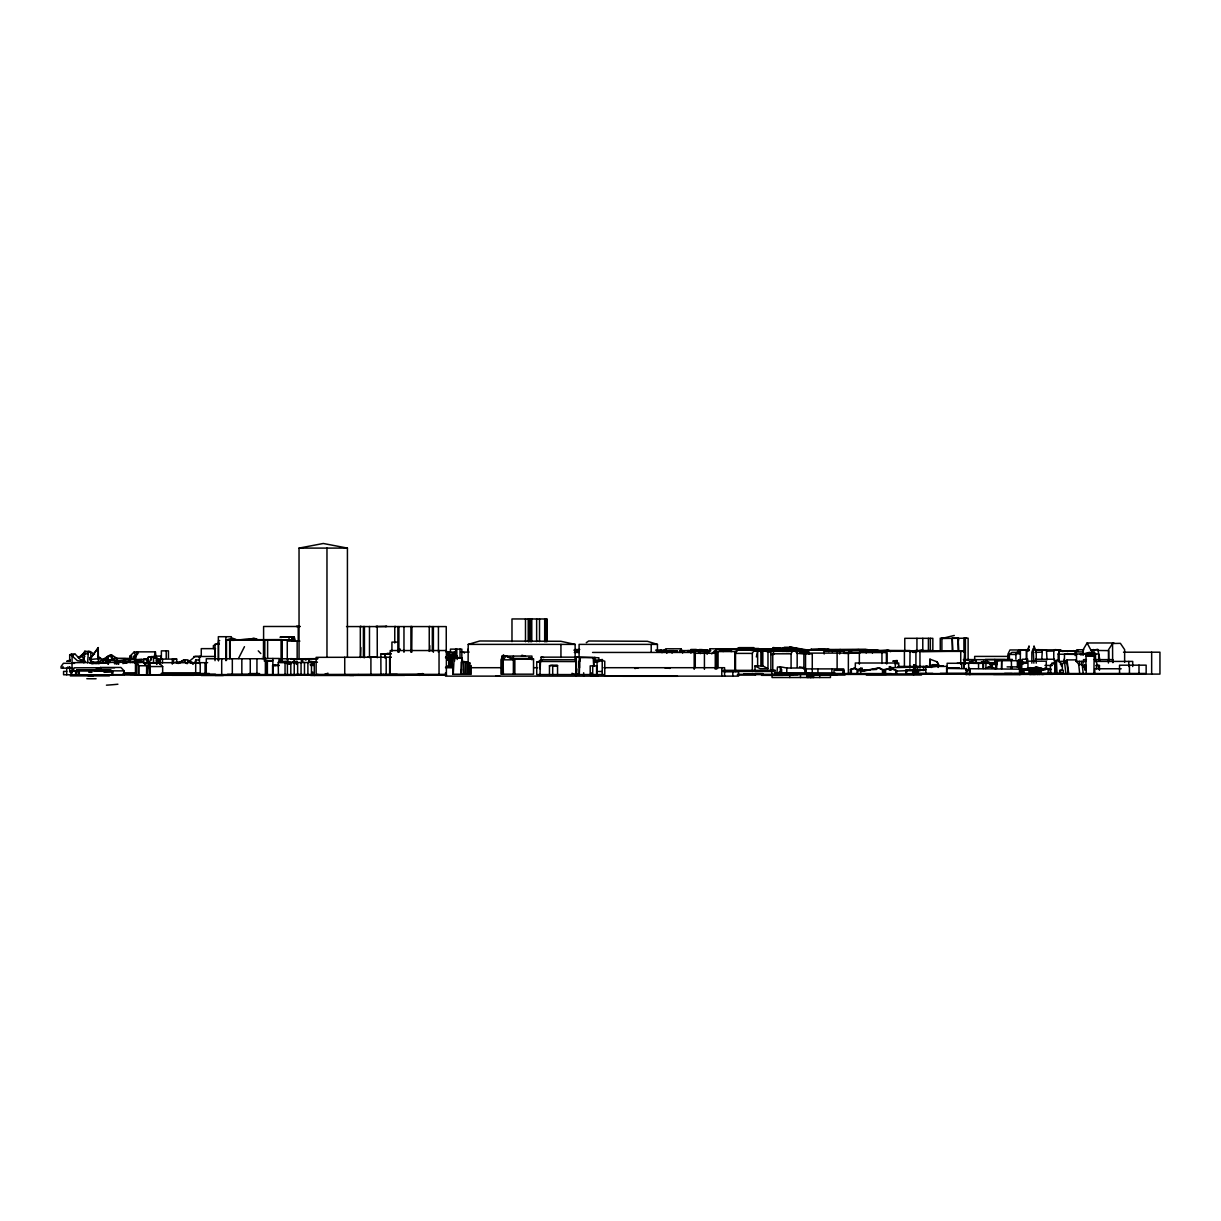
<?xml version="1.0" encoding="UTF-8"?>
<svg xmlns="http://www.w3.org/2000/svg" width="1221" height="1221" viewBox="0 0 1221 1221"><rect width="100%" height="100%" fill="white"/><g stroke="black" fill="none" stroke-linecap="round" stroke-linejoin="round"><path stroke-width="1.5" d="M264.804 658.531L264.82 639.804M176.709 663.095L176.694 659.081L173.794 659.172M992.108 668.284L992.261 664.01L987.011 661.065L981.226 662.087L984.263 662.118M360.592 657.066L360.836 647.542M429.67 651.388L429.807 645.665M109.875 662.545L109.951 659.874L114.438 659.859L116.163 663.812M502.701 668.787L502.472 674.175L502.472 656.074M658.378 650.824L661.217 650.198L663.491 652.212M969.535 674.526L969.535 668.162L968.986 669.215M929.639 664.987L929.929 659.172L937.087 661.828L938.857 664.987M448.763 666.239L449.252 657.447L448.076 655.723M111.309 657.905L111.508 654.883L110.287 654.853L101.465 660.363M107.112 660.363L107.372 656.684M461.538 669.047L461.156 674.221L462.042 657.844L454.136 657.844L453.25 674.221M107.28 656.684L106.395 659.294M809.798 674.038L810.301 677.518L810.591 673.794M539.987 674.572L540.537 659.706L575.793 659.706L576.343 674.572L576.8 668.955M451.251 662.774L451.846 657.524L449.862 654.731L447.283 655.143M594.795 660.988L593.192 657.539L579.807 657.631L579.273 674.572L579.242 656.99L576.297 656.99L576.312 676.129M957.89 644.001L958.806 638.491M1028.219 650.686L1029.074 645.94L1026.815 652.273L1026.815 663.171L1020.298 663.079M1050.365 674.114L1050.365 665.628L1052.029 663.232L1055.142 663.232L1054.639 674.114M71.825 672.481L74.344 667.795L114.621 667.75M756.348 656.913L757.63 651.434L754.151 650.076L737.331 650.076L735.53 653.388L735.53 671.535M153.8 658.317L155.388 651.861L137.118 651.861L135.485 658.363M709.493 651.602L710.195 648.748L759.844 649.511L739.102 649.679M761.522 652.609L762.469 649.084L764.407 649.679M184.982 660.698L185.241 659.783L183.898 659.767L177.808 663.461M291.85 636.858L294.23 636.843L293.086 641.01L293.086 636.813L279.991 637.225L291.743 636.919L291.743 640.75M1051.357 665.628L1052.029 663.232M1041.727 659.462L1042.413 649.725L1046.412 649.923L1047.053 659.859M1093.909 673.458L1094.169 655.28L1097.465 665.414L1096.412 665.414L1097.465 665.414M147.619 667.689L148.062 666.3M1085.835 670.237L1086.11 655.28L1094.169 655.28M965.872 669.795L966.315 668.421L966.437 674.526M83.867 662.896L84.692 651.434L89.774 651.342L94.475 654.273M87.591 662.85L88.4 651.434L90.827 652.472L90.827 663.079M398.672 651.968L399.725 648.916L398.55 650.534M199.267 662.957L194.841 662.454L195.848 659.935L199.42 660.027M913.567 667.261L914.483 664.697L912.987 667.261M931.333 667.444L932.325 664.697L936.934 664.697L938.171 667.444M853.311 650.228L849.541 650.717L848.549 653.433L843.742 653.372M694.001 651.632L694.688 649.77L707.356 649.755L708.653 651.632M832.356 651.983L832.829 650.717L836.751 650.228L819.276 648.885L827.807 650.106M699.053 650.549L699.435 649.557L702.35 649.603M1076.785 650.839L1059.614 650.808L1058.195 654.227L1058.195 661.767M1076.632 650.808L1075.167 654.364L1058.195 654.227L1060.21 649.847L1063.003 651.114M108.242 663.873L109.951 659.874M660.607 651.617L661.217 650.198M135.485 659.767L135.485 656.104L134.096 656.089L133.058 658.47L131.074 658.363L131.792 656.15L129.991 656.104L129.991 659.767M931.119 667.444L932.325 664.697M666.788 653.281L667.566 651.617L670.924 650.915L672.115 653.174M679.212 652.35L681.013 648.794L665.689 648.794L663.522 651.77M772.771 671.291L772.771 653.8L773.977 651.312L796.184 650.793L797.16 653.22L797.16 667.322M853.479 650.259L849.831 650.671L848.656 653.983M791.086 667.795L791.086 653.8L792.322 651.312L796.184 650.793M156.364 663.675L156.364 657.951L154.243 657.173L151.694 657.173L149.099 662.82M238.477 658.501L244.475 646.672M533.531 658.989L514.85 658.989L503.281 655.219L500.961 659.798L500.961 674.175L533.531 674.175L533.531 658.989L528.937 657.493M503.357 655.219L502.472 656.944L503.357 659.828L505.982 656.074L513.369 659.828L501.739 659.828L501.739 656.074L531.929 656.074L531.929 659.828M521.474 656.074L521.962 655.219L525.457 656.349M752.319 671.535L752.319 653.403L754.151 650.076M772.817 649.053L776.449 648.885M872.435 653.067L871.794 650.259L867.52 650.671L866.162 652.991L866.162 650.213L859.584 651.236L865.475 650.213M1113.949 642.963L1087.102 642.963L1083.225 649.541L1083.225 655.021M1061.37 665.979L1064.437 661.248L1066.696 661.172L1067.047 659.935L1075.686 659.874L1078.723 664.499L1079.715 673.778M173.489 674.969L135.47 674.999L135.47 662.316L143.3 661.843L146.642 665.75L146.642 674.999L146.795 666.559L150.061 663.186L159.402 663.186L162.668 666.559L162.668 674.954M1065.048 663.003L1067.047 659.935M1124.633 662.377L1124.633 649.633L1120.39 643.33L1112.56 643.513L1108.592 649.633L1108.607 660.057L1108.607 650.61L1097.572 650.472M143.3 661.843L135.47 662.316M98.382 647.679L89.53 659.798L98.245 647.618L98.382 660.668M693.421 651.632L694.688 649.77M1019.413 674.526L1020.115 668.162L1020.832 674.526L965.567 674.526M831.501 650.457L828.235 649.175L811.065 649.48L823.397 649.251M710.195 648.748L707.081 654.258M77.182 671.245L70.94 670.741L70.94 674.786M80.8 656.883L84.875 651.342M97.619 667.795L94.566 670.741L100.488 667.46L120.91 667.46L124.176 670.894L124.176 674.786M1053.677 663.965L1056.333 660.393L1058.607 660.271L1062.346 665.155L1062.346 670.283M832.356 651.571L833.622 649.877L836.156 649.694L837.713 651.785M447.97 655.112L454.151 654.395L456.73 657.646M1075.167 655.57L1075.167 651.892L1076.83 649.755L1083.821 649.755M449.13 653.586L447.298 653.586L447.985 652.136L449.13 652.273M447.298 653.586L446.672 652.167L456.349 652.136L455.662 652.976L447.298 652.991M1015.903 659.233L1015.903 653.8L1019.153 649.893L1028.631 649.969M107.097 658.806L103.831 659.432L107.097 658.806L107.723 659.722L97.955 658.76L90.4 659.462M1053.769 659.889L1053.769 651.007L1054.975 649.618L1057.829 649.831L1059.156 650.915L1059.156 661.614M896.29 671.107L906.531 670.665L906.15 673.931M711.751 653.891L714.621 650.671M80.8 661.263L81.838 660.134L85.439 661.263M768.803 649.084L767.582 650.595L767.582 649.419L773.549 648.9M109.875 660.576L108.242 660.592M89.728 670.955L90.675 669.978L92.002 671.031L78.51 671.031L77.152 669.978L75.977 675.03M109.737 670.985L110.592 670.115L111.935 671.092L111.935 675.03M91.377 670.955L92.216 670.115L110.592 670.115M859.202 669.841L860.301 669.81M129.991 656.104L134.173 651.983L135.729 651.968L137.576 654.731M927.121 665.994L926.098 667.002L929.837 667.002M966.727 670.787L969.993 668.711L970.085 674.526M966.437 671.916L969.993 668.711M890.353 667.689L913.567 667.185L913.567 675.015M1009.401 659.706L1009.401 654.456L1011.873 652.365L1019.016 652.365M77.167 670.161L75.61 671.489L75.61 674.999L112.775 674.999L112.775 671.977L110.745 670.161L77.167 670.161L79.304 671.993L79.304 674.999M78.373 657.768L83.196 653.739L84.875 654.151M188.736 661.767L195.177 656.41L200.641 656.471M134.31 663.049L143.88 662.225L145.207 665.216M314.575 662.454L310.577 665.43L314.27 665.43M586.278 642.689L588.69 640.994L647.42 641.3L657.432 644.383L657.432 651.846M125.595 662.133L124.511 662.881L130.586 662.133L125.595 662.133L126.831 662.988M957.951 651.007L964.895 651.007L964.056 664.346M178.495 663.461L182.753 660.714M921.565 651.617L964.895 651.007L965.033 663.965M106.563 663.003C108.287 654.334 97.298 665.124 92.949 661.721M1011.354 660.775L1011.507 667.231M736.919 648.885L739.071 647.634L753.845 647.634L751.846 648.855L736.919 648.656M995.771 668.879L995.771 660.698L1017.383 660.683L1020.039 659.447L1021.351 660.469L1021.351 670.482M1046.29 668.62L1046.29 661.187L1027.96 661.187L1021.641 664.819L1021.641 670.466M129.991 662.728L134.005 661.996L132.707 662.728M296.215 626.495L296.962 626.495M446.947 666.468L449.649 664.987L453.312 664.987M782.798 673.839L895.71 673.809L895.71 669.902L890.552 668.711L883.958 669.902L878.616 667.963L860.683 671.306L860.683 668.314L857.63 669.963L857.63 673.794M858.088 669.963L861.187 668.299M919.367 651.602L921.779 650.32L923.427 651.388M912.667 651.831L915.17 650.534L932.676 650.534M691.895 650.686L687.621 650.595M687.621 651.19L688.598 650.686M861.187 671.306L862.148 671.306L862.148 668.299L859.004 669.841M72.024 671.321L72.024 662.667L136.721 662.225L138.065 665.231L138.065 675.015M281.837 662.118L287.851 661.4L278.77 661.4L287.851 662.118L287.851 658.775M718.07 667.704L718.07 651.571L720.588 650.457L723.275 651.526L723.275 650.732L731.928 651.388L723.275 650.732M718.07 651.571L734.966 651.541L737.469 650.457M1044.031 674.45L1029.379 674.45L1029.379 671.367C1036.812 672.618 1043.802 666.132 1050.777 669.337M806.73 651.159L811.263 649.206M797.496 651.22L796.321 651.266M593.696 662.209C610.561 655.708 599.221 663.171 593.696 662.209L594.017 665.735M415.506 674.923L422.649 673.549L423.794 674.435L304.212 674.847M985.362 668.452L990.658 666.315L995.436 668.833M598.885 659.889L604.761 661.187L604.761 674.572L536.736 674.572L536.736 662.164L541.849 660.103M986.705 667.78L990.658 666.315M536.736 662.164L540.537 661.935M324.527 674.45L327.961 673.183M70.284 659.966L66.712 661.309L70.238 661.263M850.365 674.389L850.427 669.474L854.807 668.253L858.149 669.886L853.861 668.253M850.427 669.474L854.807 668.253M549.465 674.572L549.465 665.735L551.053 665.186L557.554 665.537L557.554 674.572M554.242 665.75L557.554 665.537L549.465 665.735M724.16 671.428L771.825 671.458L775.06 670.344L775.06 674.358L737.515 674.358M130.693 659.996L125.442 658.287L115.247 658.287L108.242 660.576L111.111 660.576M380.433 675.381L383.653 674.374M662.438 652.106L666.788 651.052L661.813 652.625M1032.737 671.367L1029.379 671.367L1033.928 670.634L1033.928 674.45M1069.657 650.656L1067.093 651.434L1073.87 650.656M317.903 674.358L314.27 675.472L314.27 662.255L317.445 662.255M1099.953 660.622L1097.893 649.511L1091.208 650.152L1093.054 653.189M226.48 660.439L226.48 639.896L232.28 638.14L235.836 639.316M922.649 667.414L926.205 666.33L927.639 667.002M281.929 660.347L281.929 639.667L229.914 639.743L229.884 658.577L229.884 639.896L247.894 639.926L253.724 638.14L257.051 639.239C247.268 637.469 236.798 641.712 226.48 639.896M1091.208 650.152L1097.893 649.511M469.887 674.282L469.887 663.034L468.101 663.034L468.223 644.383L479.822 640.979L560.805 641.284L575.137 644.383L575.137 657.447M1086.4 653.723L1091.162 652.365L1095.451 653.403L1080.356 654.013M69.689 661.431L69.689 654.746L71.352 654.273L75.275 654.273L82.173 661.431M75.275 654.273L69.689 654.746M888.11 651.114L892.872 651.114M996.611 668.36L997.099 660.622L995.771 660.698M1031.15 672.023L1036.431 670.558L1029.379 671.367M853.082 649.984L859.141 649.648L837.331 650.32L844.856 650.32M838.064 650.121L840.323 649.496M1035.377 668.467L1038.583 667.612L1043.757 669.154M889.041 650.381L876.037 650.946L889.041 650.534M850.503 650.32L853.082 649.648M897.16 660.561L893.07 661.141L897.16 660.561L897.16 664.102M159.371 663.476C159.63 657.142 153.999 655.387 148.077 657.371L148.077 662.896M861.354 669.871L870.405 669.871M148.077 657.371L154.823 656.516M878.265 650.396L869.673 650.396L869.871 652.045M954.288 635.454L941.895 638.491L966.62 638.186M143.437 663.125L143.437 659.401L147.375 659.203L146.688 663.125M883.851 651.236L887.362 650.396L890.628 651.648M915.918 651.602L923.427 650.64M634.905 668.543L638.552 667.704M786.126 651.114L788.72 650.518L766.33 651.114L798.702 651.266M354.929 675.381L358.516 674.572M1019.489 670.711L1032.554 667.795M1029.44 668.665L1036.553 667.078L1043.894 669.062L1040.292 669.062M136.798 659.859L141.895 659.447M287.79 637.103L289.148 636.813M291.743 637.103L293.086 636.813M784.889 649.129L788.156 648.412L791.925 651.342L786.767 651.342L782.676 648.412L776.342 649.679M141.895 659.722L134.921 659.691L135.775 659.798L135.775 663.476M782.371 651.327L788.125 651.312M1069.504 651.19L1064.102 651.175M911.599 651.465L916.513 652.35M768.803 649.282L765.109 649.328L768.009 650.045M688.903 651.495L695.344 649.77M801.678 651.526L804.639 650.93L808.271 651.907M229.655 658.531L229.655 639.804L281.929 639.667M1036.751 650.228L1038.506 649.877M1036.522 671.275L1040.094 669.825L1042.765 670.329L1041.284 670.36M1038.109 670.97L1042.765 670.085L1036.156 670.07M449.282 652.273L450.427 652.06M862.148 671.306L880.02 667.963M453.006 652.716L456.349 652.136M306.334 659.432L304.96 659.676L306.486 659.661M916.635 670.924L925.793 669.627L916.635 670.924L916.635 673.961L925.793 673.961L925.793 666.422M805.448 673.87L809.035 673.29M125.168 660.576L117.903 660.775L123.016 660.073L123.016 663.675M754.212 651.068L761.126 650.503L761.294 649.129M755.967 651.342L761.126 650.503L761.126 665.735M909.324 651.465L911.919 651.052M873.015 649.984L873.015 651.526L873.259 649.969M1033.699 670.512L1038.903 670.253L1039.62 674.45M840.323 649.847L835.301 650.167L871.794 650.259M1039.62 670.756L1036.522 670.497M375.625 626.571L386.874 626.342L385.256 626.571M380.937 674.45L380.845 654.074L390.949 653.388M380.845 654.074L391.224 654.044M95.986 663.43L91.743 663.568L95.986 663.125M124.344 663.385L124.344 659.676L129.579 659.615L128.816 659.676M278.983 660.775L279.838 660.668L279.319 658.47L261.828 658.47M267.384 661.049L272.878 660.653L267.353 661.156M495.863 676.129L499.633 675.824M70.94 670.741L74.344 670.482M528.22 658.76L531.929 658.485L513.369 658.485M818.421 649.877L867.322 649.496M299.878 641.117L287.271 641.086L287.271 659.477M592.567 676.129L598.153 675.778M996.611 660.759L999.572 660.485M112.775 671.977L104.014 672.313M798.977 649.893L792.276 650.183L808.027 649.893M780.768 650.198L786.767 649.954L786.767 651.342M1035.072 652.426L1041.727 652.136M1053.769 651.007L1046.84 651.159M769.413 649.129L770.863 649.084M83.867 653.876L87.591 653.784M770.878 654.471L773.916 654.41M878.616 667.963L882.508 669.856L889.01 668.711L895.71 669.902M447.283 654.731L450.442 658.653L452.045 658.623L452.045 665.918M745.176 649.572L747.71 650.274M928.937 650.946L932.6 650.885M782.005 651.281L787.911 651.205M790.842 651.281L796.733 651.205M82.005 661.431L82.173 660.408M739.361 649.755L747.847 649.679M790.811 649.526L798.076 649.465L800.732 651.404M940.063 650.946L946.077 650.93L930.845 651.037M175.763 662.637L180.8 662.591M1078.723 664.499L1082.188 664.468L1086.217 670.695L1086.217 673.778L1058.302 673.778M941.773 651.052L965.033 650.885L964.895 664.239M735.53 653.388L752.319 653.403M913.125 652.365L914.743 652.35M302.762 658.775L302.762 662.011L301.144 658.897L290.476 658.699L308.501 658.958L310.088 662.011M90.827 652.472L84.692 651.434M786.767 649.954L776.342 649.984L779.517 650.183M157.188 659.111L176.694 659.081M272.588 674.557L272.588 665.537L276.007 665.521M755.005 671.458L755.005 665.964L762.835 665.933L767.978 668.65L767.978 651.785L762.835 650.595L762.835 665.933M1019.413 669.169L969.825 668.711L969.993 674.526M247.894 639.926L293.33 640.094L281.807 640.063M752.029 648.488L758.684 648.488M767.582 649.419L772.099 648.9M762.835 650.595L770.878 651.785L770.878 671.397M155.128 656.104L160.47 656.104L161.264 659.371M199.206 656.898L200.061 656.898M446.642 657.997L448.26 657.997L445.467 657.737M143.437 659.401L148.031 659.386M119.124 660.576L117.903 660.576L117.903 664.193M156.364 660.256L159.966 660.668L159.966 664.468M309.432 661.706L316.56 661.706M973.122 663.308L980.722 663.293M975.854 663.308L983.5 663.293L983.5 668.467M302.747 548.107L299.038 548.107L299.038 659.187M347.42 548.092L299.038 548.107L323.306 543.482L347.42 548.092L347.42 657.356M296.856 626.342L299.603 626.342M300.244 626.495L263.599 626.48L263.599 639.27M346.52 626.571L446.245 626.587L446.245 652.289M944.627 638.186L940.246 638.186L940.246 651.159M952.227 651.175L952.227 638.217L958.103 638.217L958.806 651.342M219.688 640.582L218.544 640.582L218.559 660.683M397.084 642.109L391.926 642.109L391.926 651.266M218.88 642.933L213.385 645.65L213.385 648.641M219.368 644.154L215.033 644.154L215.033 660.683M468.223 644.383L575.137 644.383M657.432 644.383L579.09 644.383L579.09 657.447M773.168 647.603L775.274 649.725L773.168 649.114L773.168 647.603L774.16 647.603L776.785 650.106M785.286 648.229L794.963 648.122L797.985 650.305M782.676 648.412L788.156 648.412M215.506 648.641L201.267 648.641L201.267 656.44M736.828 648.656L748.9 648.87M781.501 649.099L739.575 649.129L744.734 650.167M749.053 649.297L757.386 649.511M798.076 649.465L789.117 649.465L791.925 651.51M827.548 649.48L865.857 649.48L865.857 651.693M574.801 649.557L579.761 649.557M1028.662 649.725L1025.213 649.725L1029.227 649.923M1035.53 649.725L1042.413 649.725M753.54 649.984L748.275 649.984L751.861 650.167M759.615 649.893L771.611 649.862M798.503 649.801L817.185 649.862M1028.051 649.969L1009.965 649.969L1007.951 654.105L1007.951 660.21M1034.385 649.923L1060.21 649.847M573.885 650.152L579.258 650.152M655.57 650.167L666.345 650.167M813.507 650.137L817.139 650.167M868.329 650.381L910.042 650.534L909.859 668.116M919.84 650.32L921.779 650.32M669.123 650.686L673.946 650.686M681.15 650.595L692.338 650.595M707.203 650.656L710.881 650.732M823.259 650.595L849.541 650.717M849.831 650.671L867.52 650.671M1020.207 669.062L1027.655 669.062L1020.207 670.711L1020.405 649.786L1028.998 650.64M656.974 650.915L670.924 650.915M680.036 650.869L683.272 650.869M707.783 651.495L709.401 651.495M796.87 650.839L805.738 650.839L809.004 653.891M868.131 650.824L872.588 650.9L867.383 650.595L873.809 650.946M664.193 651.083L677.548 651.083L663.43 651.297M688.903 651.068L692.536 651.068M867.124 651.281L914.392 651.281M1060.515 651.083L1072.923 651.19M1074.602 651.251L1078.372 651.251M575.289 651.526L578.723 651.526M698.702 651.526L707.005 651.526L693.177 651.098L698.702 651.526L700.396 653.632M773.977 651.312L792.322 651.312M877.35 651.312L883.668 651.312M909.859 651.419L917.002 651.419M919.962 651.388L964.529 651.388L964.529 664.392M662.27 651.617L667.566 651.617M767.978 651.785L770.878 651.785M460.836 652.228L469.139 652.06M1123.518 652.197L1159.95 652.197L1159.95 674.099L1020.405 674.099M574.313 652.426L579.212 652.426M592.567 652.441L694.902 652.441M799.633 652.35L804.853 652.35M963.918 652.487L965.399 652.487M848 652.594L887.011 652.563L887.011 663.736M716.712 653.281L694.184 653.281L694.184 669.352M796.626 653.22L803.891 653.983L800.549 650.427L794.749 650.564L797.16 653.22M801.281 653.113L859.355 653.082L859.355 664.209M1015.903 653.8L1020.39 653.8L1019.153 649.893M772.771 653.8L791.086 653.8M804.685 653.891L812.27 653.891L812.27 673.03M1009.401 654.456L1016.299 654.456M1083.225 654.639L1080.356 654.639L1089.514 652.365L1092.597 654.013M449.526 655.143L454.716 655.143L454.578 661.126M1094.916 655.463L1086.11 655.28M455.662 656.043L455.631 649.084M1085.835 656.135L1093.909 656.135M193.696 656.547L215.506 656.44M1008.561 656.41L974.663 656.41L974.663 660.21M79.212 656.73L82.479 656.73L83.928 660.149M391.178 657.219L316.147 657.341L316.147 674.45L397.313 674.45M540.537 659.706L541.101 661.461L541.101 657.157L577.411 657.157L576.297 656.99M595.375 660.042L598.885 660.073L598.885 657.783L579.273 656.99M456.73 657.509L454.578 657.524L452.625 655.082L454.716 655.082L454.151 654.395M126.725 658.409L130.296 658.409M317.704 658.668L307.051 658.73M278.541 658.775L317.704 658.73M985.271 659.432L1012.392 659.432M1027.899 659.248L1022.298 659.248L1022.298 662.652M1035.377 659.248L1054.517 659.248L1054.517 664.346M124.344 659.676L148.504 659.447M1004.975 659.661L963.323 659.661L976.113 659.691L976.113 663.125M1086.461 659.63L1083.485 659.63L1083.485 663.049M1094.169 659.63L1112.911 659.63L1112.911 662.667M446.947 660.179L449.649 660.179L449.649 665.476M264.102 660.836L267.384 660.836L267.384 675.045M188.065 661.004L189.163 661.004M72.07 661.431L72.07 655.952L77.396 660.683L83.15 661.431L82.005 660.408M539.987 661.461L576.297 661.584M1067.123 661.355L1060.515 661.355L1060.515 664.682M1075.686 661.355L1085.667 661.416M1095.069 661.416L1132.722 661.416L1132.722 666.529M293.116 661.507L297.237 661.507L293.116 662.011M308.944 661.553L312.149 661.553L312.149 665.063M175.763 662.209L182.723 662.209M278.77 662.118L287.851 662.118M463.675 661.446L468.559 662.484L461.156 662.148L461.507 674.221M466.758 662.225L469.887 663.034M143.819 662.682L207.646 662.682M278.419 662.545L311.477 662.53L311.477 674.511M981.486 662.682L969.947 662.469L977.059 662.789L973.274 662.469M989.025 662.682L996.733 662.682M190.903 662.866L195.848 662.866L195.848 659.935M108.333 663.14L89.896 663.125L91.651 663.522M988.171 663.003L997.023 663.003M286.706 663.614L290.415 663.614M310.21 664.697L313.187 664.697M278.968 665.186L273.183 665.186L273.183 674.526M1082.325 665.124L1085.82 665.124L1085.82 670.115M1096.412 668.757L1096.412 665.17L1097.465 665.17M272.588 665.537L279.243 665.537M1044.932 665.445L1052.349 665.445M1099.449 670.268L1099.449 665.506L1098.396 665.506L1098.396 668.757M897.878 666.437L946.748 666.422L946.748 673.9M146.795 666.559L162.668 666.559M780.173 667.002L777.472 667.002L776.922 672.908L781.654 672.908L781.654 669.596L780.173 667.002L780.57 672.908M1007.081 666.88L1019.657 666.88M445.589 667.215L453.113 667.383M445.528 667.704L453.083 667.704M470.07 667.704L501.984 667.704M533.623 667.704L537.652 667.704M603.861 667.704L724.587 667.704L724.587 676.129M948.549 667.78L959.309 667.78M780.875 666.88L786.782 668.009L805.372 668.009L805.372 673.046M72.955 668.177L61.05 668.146L61.05 666.559L63.4 663.293L74.557 663.339M862.148 668.299L861.904 671.306M767.978 668.65L760.088 668.65L755.005 665.964M1121.199 668.757L1094.794 668.757L1094.794 673.458M1047.374 669.062L1051.113 669.062M876.159 669.23L872.511 669.459L876.632 669.459M1027.609 669.23L1024.312 669.23L1030.326 667.612L1037.24 669.673L1043.833 669.673M1022.084 669.566L1034.736 670.176L1022.084 669.566L1022.084 672.328M906.394 670.741L913.415 670.741L912.789 669.795L905.768 669.795L906.394 673.748M1044.55 668.299L1050.625 669.841L1050.625 674.297M77.152 669.978L90.675 669.978M722.924 670.329L775.06 670.344M966.177 670.344L969.733 670.344M858.088 670.711L861.904 670.711M71.657 671.092L76.465 671.092M94.566 670.741L124.176 670.894M1019.276 671.153L1022.984 671.153L1022.908 674.251M66.712 671.397L63.568 671.397L63.568 674.77L135.272 674.786M598.458 671.474L602.136 671.474M723.076 671.611L738.568 671.611L738.568 676.129L445.528 676.129L445.528 672.756M71.886 671.932L69.689 671.932L69.689 666.681M123.733 673.061L136.111 673.061M162.179 673.061L200.213 673.061L200.213 662.667M774.236 673.03L835.24 673.153M775.564 673.29L789.499 673.29M912.011 673.397L932.844 673.397M940.246 673.397L968.116 673.397M1004.562 673.412L1063.827 673.412M123.077 673.504L135.836 673.504M161.157 673.504L209.386 673.504M249.267 673.565L259.539 673.565M755.478 673.488L762.866 673.595M781.394 673.443L891.376 673.61M912.53 673.656L1012.27 673.488M1013.689 673.58L1146.153 673.458L1146.153 665.155L1119.535 665.216L1119.535 673.458M743.711 673.794L762.881 673.794M905.768 673.748L973.335 673.733M981.501 673.778L997.038 673.778M1006.669 673.824L1050.762 673.763M179.228 674.023L190.308 674.023M811.309 674.023L837.713 674.023M896.29 673.931L906.531 673.931L906.531 670.665M929.914 673.931L943.039 673.931M981.226 673.992L1006.989 673.946M129.991 674.374L135.729 674.374M166.209 674.358L176.709 674.343M199.45 674.236L215.506 674.236M227.427 674.313L259.569 674.313M781.516 674.435L793.467 674.435M826.327 674.389L886.385 674.419M993.482 674.419L1034.538 674.358L1034.538 669.795L1023.076 669.795L1023.076 674.358M1053.006 674.297L1041.086 674.297L1041.086 669.795M109.753 674.664L123.031 674.664M123.733 674.45L135.867 674.526M158.425 674.679L312.713 674.496L312.713 672.008M421.504 674.679L444.719 674.679M754.929 674.48L761.812 674.48M780.433 674.587L837.118 674.587M137.881 674.74L174.374 674.74M216.3 674.923L238.477 674.923M255.601 674.938L262.118 674.938M296.031 674.511L299.435 674.511M771 674.816L797.985 674.816M814.376 674.938L845.1 674.938M183.44 674.999L339.682 675.015M390.674 675.03L446.642 675.03M737.408 675.015L755.57 675.015M866.315 674.999L921.519 674.999M171.947 675.305L194.108 675.305M215.033 675.381L295.375 675.381M349.633 675.381L404.685 675.381M761.522 675.335L783.241 675.335M201.206 675.488L223.382 675.488M310.577 675.472L353.892 675.472M70.299 675.9L109.386 675.9M604.532 675.839L649.679 675.839M88.294 675.991L92.949 675.991M622.741 676.281L677.441 676.281M746.443 649.221L733.638 649.206L747.283 649.541L743.711 649.038M776.174 649.725L781.394 649.725M766.33 649.816L768.482 649.816M844.413 651.678L839.697 650.289L808.79 650.137L808.79 653.678M786.522 650.946L798.977 650.976M457.997 658.18L457.188 655.83L454.945 655.814M389.987 657.219L390.979 657.219M959.965 663.308L967.581 663.308M989.376 664.01L992.261 664.01M135.775 661.843L139.102 665.75L146.642 665.75M946.504 668.421L966.452 668.711M747.283 649.74L751.831 650.549M800.732 649.847L808.104 649.862M809.813 649.847L817.017 649.862M836.873 650.595L839.773 650.595M72.07 655.952L73.245 655.952L71.352 654.273M304.685 658.73L306.334 658.73M957.127 663.293L964.743 663.308M1075.167 651.892L1083.058 651.938M992.261 664.499L997.252 664.529M454.945 655.311L454.945 657.646M918.268 666.758L927.426 666.819M1011.034 668.04L1011.98 668.04M866.773 651.358L869.871 651.404L868.1 650.503M159.371 659.996L159.966 660.668M88.797 672.313L91.896 672.359M111.935 671.092L93.605 671.107L92.216 670.115M715.262 669.215L715.262 652.228L716.513 648.916L742.689 649.572M899.511 651.114L905.845 651.281M882.005 651.114L886.751 651.236M799.465 666.88L805.372 668.009M890.979 667.109L891.04 670.268M1041.742 669.535L1045.42 669.673L1035.805 667.078M151.694 657.173L156.364 657.951M185.241 659.783L187.515 659.844L193.513 663.14M764.865 649.893L770.512 650.183M757.997 649.984L761.751 650.183M89.53 657.6L91.041 657.676M780.311 648.275L775.198 647.969L788.98 648.275M681.15 651.281L684.416 651.48M783.623 650.534L791.59 651.068M764.499 649.862L769.23 650.198M1037.896 649.618L1040.735 649.831M869.673 650.488L873.809 650.808M106.563 659.111L103.831 658.76L104.975 659.722L104.35 658.806M299.817 626.51L298.214 626.358L298.214 641.33M916.803 670.054L923.946 670.375L915.201 669.566L915.201 673.839M360.317 626.48L361.34 626.587L360.317 626.434L360.317 657.539M376.419 626.434L377.472 626.571M395.802 626.571L394.765 626.434L394.765 643.009M430.28 626.587L429.243 626.419L429.243 651.388M183.898 659.767L184.493 661.935L187.286 663.568M664.636 667.704L669.978 668.391M387.286 653.464L390.247 653.846M1024.419 649.786L1028.876 650.427M663.965 650.137L667.261 651.434M541.101 657.157L543.803 657.57M757.035 649.725L782.478 649.679L780.799 649.206M96.52 663.522L91.636 662.728L99.099 663.736L99.099 661.629M1096.412 665.17L1099.449 665.506M765.002 649.633L761.522 649.038L761.522 666.178M501.739 659.599L503.083 659.828M871.977 649.786L882.096 651.037L876.144 651.526M805.738 650.228L789.834 647.023L808.226 650.106M748.336 649.129L753.433 650.167M707.783 650.869L709.401 651.19L708.211 651.495M704.166 649.77L709.538 650.869M1059.614 650.808L1063.125 651.526M105.204 658.76L105.998 658.928M952.227 638.217L952.945 651.342M147.39 659.691L148.245 659.874M836.767 651.342L824.541 650.244L829.349 651.358M786.522 650.824L788.873 651.404M784.218 650.824L786.522 651.404M1021.733 661.492L1026.388 662.698M973.274 662.835L969.398 661.904L970.832 662.469M161.416 659.081L162.5 659.371L162.5 663.11M988.949 663.018L992.108 663.919M824.175 654.013L824.175 650.152L828.845 651.526M824.175 650.274L827.289 651.22M1039.651 673.473L1042.765 674.45M789.483 648.977L784.279 647.283L789.621 647.283L799.511 650.32L799.511 648.977M571.947 673.29L575.366 674.572M294.2 661.538L295.36 662.118M575.534 673.122L578.907 674.572M990.368 666.315L994.123 668.299M187.439 660.744L192.414 663.583M97.604 656.226L100.733 658.18L98.245 658.058L98.245 647.618M117.491 658.668L111.508 654.883M184.493 661.935L186.981 663.568M983.348 661.065L986.751 663.415M90.446 660.164L91.85 661.309M445.741 656.883L449.649 660.179M115.247 658.287L117.903 660.576L116.193 660.561L116.178 664.056M135.409 662.209L136.615 663.339M137.118 651.861L138.492 653.143M155.388 651.861L156.196 658.073M258.241 650.839L260.821 653.556M263.4 656.288L265.995 659.019M449.862 654.731L451.846 657.524L448.916 655.143L452.045 658.623M448.916 654.731L450.885 657.173M860.011 651.236L860.088 653.006M448.275 655.952L449.252 657.447L449.252 666.239M464.423 653.128L463.736 652.228M681.013 648.794L682.615 651.632M83.196 653.739L84.768 656.639M1087.102 642.963L1091.208 650.656M937.087 661.828L938.522 664.987M399.114 648.916L399.755 650.534M399.725 648.916L400.152 650.015M707.356 649.755L708.043 651.632M192.475 662.637L193.101 664.377M914.483 664.697L915.399 673.809M134.173 651.983L135.485 656.104M913.888 664.957L914.605 667.261M462.042 657.844L462.759 662.148M454.136 657.844L454.563 659.264M1093.39 649.511L1094.932 654.975M294.23 636.843L295.375 641.01M1055.142 663.232L1055.646 674.114M1034.462 648.534L1033.989 645.97L1036.232 652.273L1036.232 663.171M1082.188 664.468L1083.241 673.778M1067.093 660.561L1068.757 673.778M100.488 667.46L101.053 670.894M1056.333 660.393L1057.111 674.053M1066.696 661.172L1068.207 673.778M301.144 658.897L301.633 662.011M1064.437 661.248L1065.887 673.778M308.501 658.958L308.974 662.011L308.974 658.775M593.192 657.539L593.696 666.117M150.061 663.186L150.351 674.954M964.224 666.758L963.949 663.308L963.949 668.467M805.204 667.811L805.539 673.03L805.539 653.83L803.891 653.83L803.891 669.23M929.929 659.172L930.204 664.987M539.987 662.164L540.308 669.245M579.273 660.988L579.548 667.78M114.438 659.859L114.53 663.873M1112.56 643.513L1112.652 662.377M1151.662 652.197L1151.662 674.099M1138.995 665.155L1138.995 673.458M1129.44 665.155L1129.44 673.458M1128.799 661.416L1128.799 666.529M1108.424 659.63L1108.424 663.049M1098.671 659.722L1098.671 654.013L1064.468 654.013L1064.468 661.614M1095.512 654.013L1095.512 659.508M1084.782 665.124L1084.782 670.115M1081.699 661.416L1081.699 664.819M1079.486 661.355L1079.486 664.682M1076.51 654.013L1076.495 661.614M1064.178 659.065L1064.178 662.454M1063.247 674.053L1063.247 670.283L1059.63 670.283L1059.63 674.053M1060.652 670.283L1060.652 674.053M1048.152 669.841L1048.152 674.297M1038.903 670.253L1038.903 674.45M1037.682 670.405L1037.682 674.45M1037.499 670.421L1037.499 674.45M1035.79 670.405L1035.79 674.45M1034.706 670.375L1034.935 674.45M1033.882 663.171L1033.195 648.504L1031.852 652.273L1031.852 663.171M1031.135 669.795L1031.135 674.358M1030.6 671.046L1030.6 674.45M1027.96 661.187L1027.96 668.62M1026.266 650.64L1026.266 659.661M1024.068 669.795L1024.068 674.358M1019.245 659.905L1019.245 668.65M1018.757 659.889L1018.757 666.895M1017.383 660.683L1017.383 667.231M1001.678 668.879L1001.678 660.683L1001.525 668.36M994.81 659.432L994.81 662.866M990.521 666.727L990.521 663.278L947.13 663.278L947.13 668.452M985.927 663.278L985.927 668.452M983.073 663.293L983.073 668.467M978.555 663.293L978.555 668.467M972.511 659.691L972.511 663.125M968.635 663.293L968.635 670.192M968.116 660.424L968.116 638.186L963.918 638.186L963.918 651.342M965.399 638.186L965.399 660.424M961.721 663.278L961.721 668.452M960.744 651.388L960.744 664.392M958.103 638.217L958.103 651.175M946.641 668.696L946.641 673.733M941.895 638.186L941.895 651.342M932.844 651.251L932.844 638.324L904.776 638.324L904.776 651.251M930.356 638.324L930.356 651.251M928.403 638.324L928.403 651.251M923.641 666.422L923.641 670.161M922.786 638.324L922.786 651.251M919.962 650.64L919.962 668.162M918.1 670.924L918.1 673.961M917.612 666.437L917.612 670.146M916.94 638.324L916.94 651.251M915.918 651.419L915.918 668.162M912.789 669.795L912.789 673.748M904.41 650.381L904.41 666.651M898.748 666.513L898.748 663.003L855.311 663.003L855.311 668.253M896.702 670.68L896.702 673.931M895.329 660.561L895.329 664.102M895.298 663.003L895.298 666.498M890.338 670.131L890.338 666.651L889.3 666.651L889.3 670.131M886.4 652.563L886.4 663.736M885.546 669.902L885.546 673.809M882.508 669.856L882.508 673.794M881.944 652.594L881.944 663.507M860.683 668.314L860.683 673.794M857.203 669.886L857.203 673.748M851.373 669.474L851.373 673.748M848.564 672.939L848.564 674.389M848.366 653.082L848.366 673.473M844.23 673.458L844.23 670.344L833.989 670.344L833.989 673.458M843.68 673.153L843.68 668.894L806.089 668.894L806.089 673.153M843.039 670.344L843.039 673.458M839.697 650.289L839.697 654.013M837.118 653.082L837.118 669.764M831.867 668.894L831.867 673.153M830.448 673.809L830.448 677.518L772.038 677.518L772.038 673.809M819.718 673.809L819.718 677.518M817.933 668.894L817.933 673.153M813.613 673.9L813.613 677.518M813.155 673.794L813.155 677.518M811.934 673.916L811.934 677.518M811.812 673.931L811.828 677.518M810.668 674.007L810.668 677.518M810.301 673.717L810.301 677.518M808.882 673.87L808.882 677.518M808.76 673.87L808.729 677.518M807.493 673.946L807.493 677.518M807.035 673.733L807.035 677.518M800.472 673.809L800.472 677.518M789.728 673.809L789.728 677.518M786.782 668.009L786.782 673.046M779.38 671.55L779.38 675.335M771.825 671.458L771.825 674.358M759.721 649.129L759.721 650.595M757.63 650.503L757.63 666.04M757.386 649.129L757.386 650.503M734.966 651.541L734.966 671.291M732.829 671.611L732.829 676.129M721.779 667.704L721.779 676.129M716.696 648.931L716.696 669.215M704.425 653.281L704.425 669.352M696.275 650.824L696.275 649.435L690.918 649.48L690.918 653.174M695.268 653.433L695.268 667.704M682.615 650.869L682.615 653.098M651.205 644.383L651.205 651.846M602.228 659.889L602.228 674.572M597.054 662.209L597.054 674.572M596.611 674.572L596.611 665.888L590.201 665.888L590.201 674.572M594.795 657.157L594.795 661.767M592.719 665.888L592.719 674.572M591.254 672.756L591.254 676.129M583.669 672.756L583.669 676.129M579.807 657.631L579.807 661.4M576.343 661.461L576.343 674.572M575.564 660.454L575.366 657.157L575.366 660.027M560.943 644.383L560.943 657.447M552.701 665.537L552.701 674.572M547.084 641.635L547.084 618.971L511.981 618.955L511.981 641.635M546.581 618.971L546.581 641.635M545.695 618.971L545.695 641.635M544.948 618.971L544.948 641.635M544.688 618.971L544.688 641.635M539.514 618.971L539.514 641.635M536.645 618.971L536.645 641.635M531.776 618.971L531.776 641.635M531.013 618.971L531.013 641.635M530.753 618.971L530.753 641.635M529.38 618.971L529.38 641.635M528.617 618.971L528.617 641.635M528.342 618.971L528.342 641.635M525.488 618.955L525.488 641.712M514.85 658.989L514.85 674.175M513.369 656.074L513.369 674.175M503.357 674.175L503.083 656.074M471.199 665.506L471.199 674.282L452.762 674.221L452.762 665.613M468.559 662.225L468.559 674.282M468.04 649.129L468.04 652.197M467.231 662.484L467.231 674.221M465.644 662.148L465.644 674.221M463.873 674.221L463.522 662.148L463.522 674.221M461.843 659.401L461.843 649.129L450.427 649.129L450.427 652.273M460.012 649.084L460.012 658.165M457.188 655.83L457.188 659.477M456.822 649.084L456.822 656.364M451.846 655.143L451.846 666.269M450.442 658.653L450.442 665.933M447.985 652.09L447.985 653.586M439.041 650.534L439.041 674.435M438.431 626.587L438.431 652.289M433.379 626.587L433.379 652.289M432.341 626.587L432.341 651.388M428.25 675.335L431.959 674.786L418.91 675.335L418.91 674.435M411.752 652.289L411.935 626.526L410.912 626.419L410.912 652.289M403.968 626.571L403.968 652.289M398.901 626.571L398.901 652.289M397.863 626.571L397.863 652.151M389.636 657.219L389.636 674.45M386.187 657.28L386.187 674.45M385.241 654.044L385.241 657.814M384.89 654.074L384.89 657.844M377.213 626.342L377.274 657.753M377.075 657.219L367.506 657.219M370.909 657.219L370.909 674.45M369.475 626.48L369.475 657.753M364.438 626.48L364.438 657.753M363.4 626.48L363.4 657.539M344.734 657.219L344.734 674.45M326.969 548.092L326.969 657.356M311.66 661.553L311.66 664.957M307.89 662.53L307.89 674.511M304.472 662.53L304.472 674.557M301.053 662.53L301.053 674.557M297.634 674.557L297.634 662.469L278.205 662.331L278.419 674.526M297.161 641.086L297.161 659.538M296.337 662.53L296.337 664.407M294.23 662.469L294.23 674.496M294.2 658.775L294.2 662.118M290.812 662.53L290.812 674.511M290.659 662.331L290.659 664.163M289.499 662.469L289.499 664.3M289.285 662.331L289.285 664.178M289.026 637.225L289.026 640.048M287.408 662.53L287.408 674.526M285.042 662.545L285.042 674.526M281.502 639.88L281.502 660.439M281.303 639.804L281.303 660.408M272.878 658.47L272.878 666.04M267.628 639.804L267.628 658.531M266.88 660.836L266.88 675.045M265.369 674.603L265.369 658.745L206.273 658.775L206.273 674.465M263.492 639.804L263.492 658.531M256.944 658.745L256.944 674.603M250.259 658.699L250.259 674.587M241.834 658.699L241.834 674.587M232.326 658.775L232.326 674.465M231.349 638.415L231.349 636.706L218.345 636.706L218.345 660.653M225.854 636.706L225.854 660.653M221.703 658.775L221.703 674.465M214.759 648.641L214.759 656.44M205.052 662.682L205.052 673.504M199.45 656.44L199.45 663.552M195.696 662.667L195.696 673.061M173.626 659.34L173.626 663.095M172.314 659.05L172.314 664.148M168.452 658.088L168.452 650.854L161.37 650.854L161.37 658.088M166.209 650.854L166.209 658.088M159.402 659.386L159.402 663.125M156.914 660.668L156.914 664.468M153.525 657.86L153.525 662.82M151.358 656.547L151.358 660.027M149.786 674.938L149.786 668.864L148.367 664.361L147.741 674.938M139.102 665.75L139.102 674.999M136.035 662.545L136.035 675.015M134.921 659.447L134.921 663.4M134.096 656.089L134.096 659.737M125.122 659.447L125.122 663.339M118.681 660.775L118.681 664.193M112.561 660.576L112.561 656.41L107.494 656.41L107.494 663.629M111.737 656.41L111.737 660.027M108.242 656.41L108.242 664.056M105.891 660.073L105.891 663.14M103.464 660.286L103.464 661.843M103.083 660.149L103.083 661.843M81.395 661.431L81.303 659.63L81.303 661.431M78.51 671.031L78.51 675.03M76.465 670.94L76.465 675.03M71.825 670.756L71.657 674.892M69.414 666.925L69.414 668.177M67.857 666.925L67.857 668.177M66.712 668.024L66.712 674.77M62.958 666.559L62.958 668.146M117.903 684.218A693.711 229.823 32.9 0 1 106.441 685.164M96.108 678.739A703.174 227.793 32 0 1 86.798 678.708M943.039 665.888L930.326 666.666L943.039 665.888M446.382 650.534L390.201 650.534L390.201 674.435L446.382 674.435L446.382 650.534M883.958 673.809L883.958 669.902L883.851 673.794"/></g></svg>
